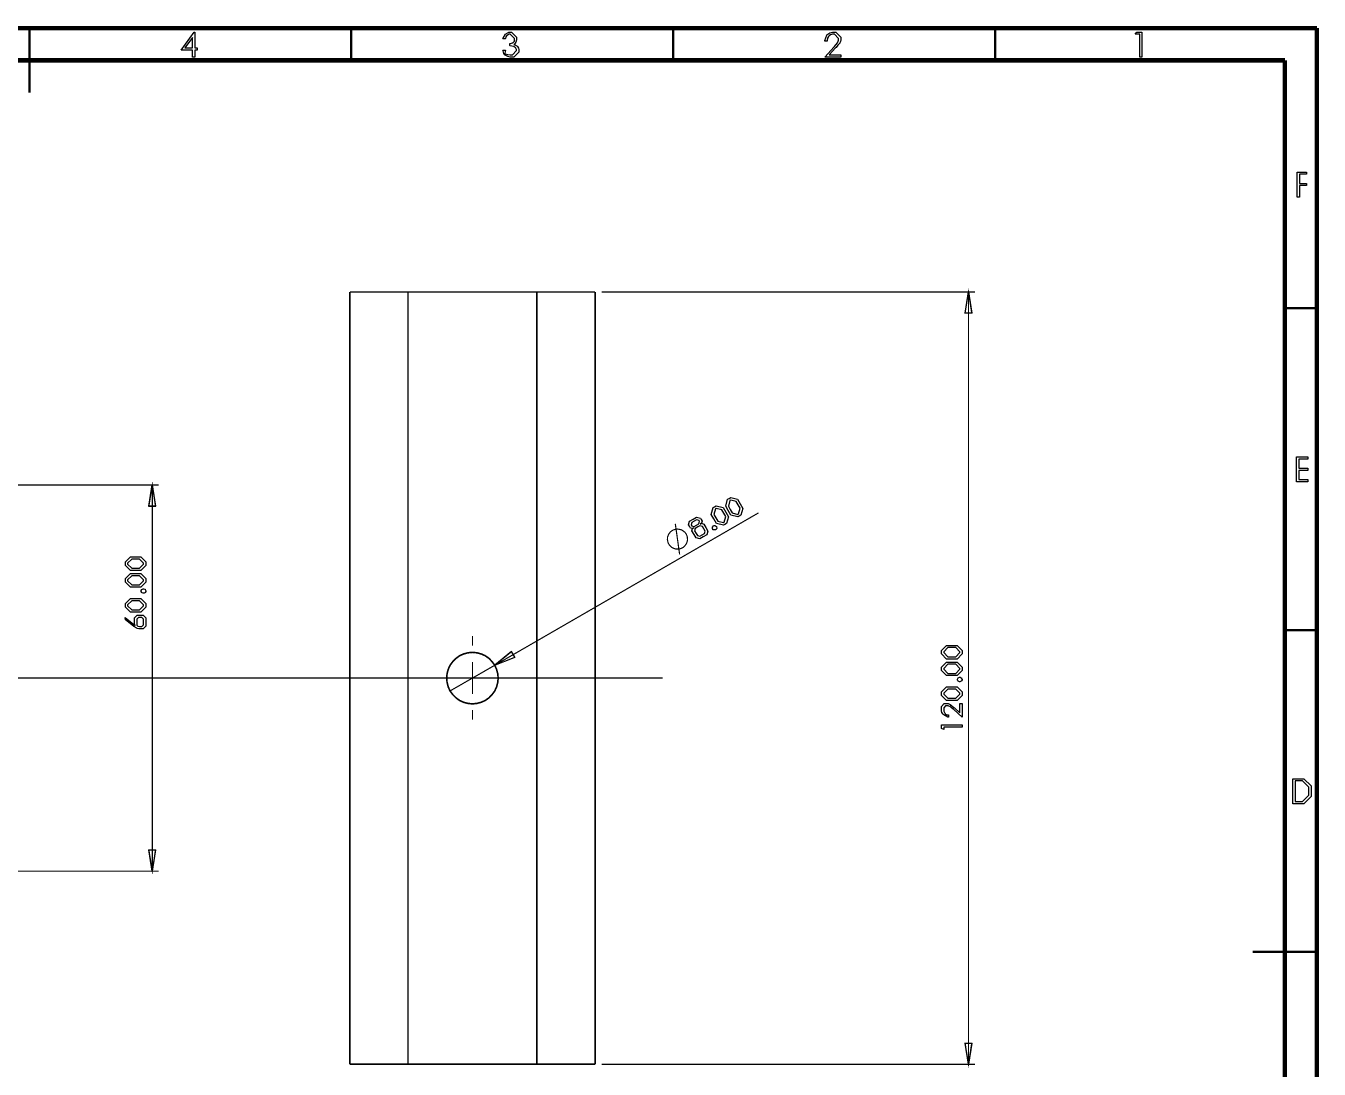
# Model space of a CAD drawing. Extents: x 0.6 to 16.4, y 0.2 to 11.5.
# Drawn here: x 8.44 to 16.35, y 5.13 to 11.51 of the extents above; entities that cross this region are included whole.
import ezdxf

# ---------------------------------------------------------------- set-up
doc = ezdxf.new("R2010")
doc.units = 0
doc.layers.get('0').update_dxf_attribs({"linetype": 'CONTINUOUS'})

msp = doc.modelspace()

# ---------------------------------------------------------------- linework, layer by layer
at = {"color": 254}
for points, const_width in [([(0.590278, 11.4958), (16.3375, 11.4958)], 0.027556), ([(8.46386, 11.4958), (8.46386, 11.1014)], 0.013778), ([(8.46386, 11.2986), (8.46386, 11.4958)], 0.013778), ([(10.432, 11.2986), (10.432, 11.4958)], 0.013778), ([(12.4014, 11.2986), (12.4014, 11.4958)], 0.013778), ([(14.3694, 11.2986), (14.3694, 11.4958)], 0.013778), ([(16.3375, 11.4958), (16.3375, 0.195856)], 0.027556), ([(0.786133, 11.2986), (16.1417, 11.2986)], 0.027556), ([(16.1417, 11.2986), (16.1417, 0.393067)], 0.027556), ([(16.1417, 9.78331), (16.3375, 9.78331)], 0.013778), ([(16.1417, 7.81392), (16.3375, 7.81392)], 0.013778), ([(12.3356, 7.52094), (1.97592, 7.52094)], 0.007083), ([(16.3375, 5.84581), (15.9444, 5.84581)], 0.013778), ([(16.1417, 5.84581), (16.3375, 5.84581)], 0.013778)]:
    msp.add_lwpolyline(points, dxfattribs=dict(at, const_width=const_width))
at = {"color": 0}
for points in [[(9.47194, 11.4718), (9.47478, 11.4718), (9.47478, 11.3746), (9.48867, 11.3746), (9.48867, 11.3607), (9.47478, 11.3607), (9.47478, 11.3191), (9.46089, 11.3191), (9.46089, 11.3607), (9.39144, 11.3607), (9.47194, 11.4718)], [(11.3739, 11.4302), (11.36, 11.4302), (11.3606, 11.4335), (11.3761, 11.4592), (11.3786, 11.461), (11.3807, 11.4626), (11.3967, 11.4718), (11.4021, 11.4718), (11.4127, 11.4718), (11.4433, 11.4413), (11.4433, 11.4297), (11.4433, 11.4246), (11.4391, 11.4093), (11.4294, 11.3986), (11.4266, 11.3965), (11.4276, 11.3952), (11.4361, 11.3907), (11.445, 11.3865), (11.4463, 11.3852), (11.4479, 11.3827), (11.454, 11.3729), (11.4572, 11.3646), (11.4572, 11.3618), (11.4572, 11.3497), (11.4266, 11.3191), (11.4077, 11.3191), (11.4032, 11.3191), (11.3896, 11.3217), (11.3783, 11.328), (11.3763, 11.3297), (11.374, 11.3306), (11.3657, 11.3415), (11.3606, 11.3574), (11.36, 11.3607), (11.3739, 11.3607), (11.3745, 11.3585), (11.3719, 11.3418), (11.3708, 11.3408), (11.3737, 11.3388), (11.3902, 11.3339), (11.4035, 11.333), (11.4079, 11.333), (11.4183, 11.333), (11.4433, 11.3579), (11.4433, 11.3607), (11.4433, 11.3642), (11.4393, 11.3735), (11.4385, 11.3746), (11.437, 11.3757), (11.4273, 11.3838), (11.4259, 11.3844), (11.4238, 11.3841), (11.4146, 11.3858), (11.4043, 11.3884), (11.4016, 11.3885), (11.4016, 11.4024), (11.4063, 11.4024), (11.4183, 11.4059), (11.4201, 11.4065), (11.4214, 11.4069), (11.4299, 11.4159), (11.4298, 11.4169), (11.4297, 11.418), (11.4294, 11.4276), (11.4294, 11.4308), (11.4294, 11.433), (11.4045, 11.458), (11.4023, 11.458), (11.3981, 11.458), (11.3867, 11.4528), (11.3856, 11.4517), (11.3834, 11.45), (11.3777, 11.4422), (11.3746, 11.4327), (11.3739, 11.4302)], [(13.3424, 11.4163), (13.3286, 11.4163), (13.3287, 11.4204), (13.3412, 11.4536), (13.3435, 11.4562), (13.3458, 11.4578), (13.3594, 11.4664), (13.3742, 11.4718), (13.3791, 11.4718), (13.3952, 11.4718), (13.4258, 11.4413), (13.4258, 11.4278), (13.4258, 11.4244), (13.424, 11.4142), (13.4201, 11.406), (13.4191, 11.4041), (13.4174, 11.4022), (13.4085, 11.3911), (13.3966, 11.3778), (13.3934, 11.3746), (13.3553, 11.333), (13.4258, 11.333), (13.4258, 11.3191), (13.3286, 11.3191), (13.3846, 11.3803), (13.3874, 11.3829), (13.4058, 11.4064), (13.4067, 11.4078), (13.4068, 11.4089), (13.4119, 11.4224), (13.4119, 11.4269), (13.4119, 11.433), (13.3869, 11.458), (13.3783, 11.458), (13.3746, 11.458), (13.3637, 11.4552), (13.3551, 11.4487), (13.3535, 11.4469), (13.351, 11.4449), (13.3445, 11.4335), (13.3427, 11.4196), (13.3424, 11.4163)], [(15.2369, 11.4718), (15.2679, 11.4718), (15.2679, 11.3191), (15.254, 11.3191), (15.254, 11.458), (15.2263, 11.458), (15.2369, 11.4718)], [(9.46089, 11.3746), (9.46089, 11.438), (9.4151, 11.3746), (9.46089, 11.3746)], [(16.2178, 10.6156), (16.2733, 10.6156), (16.2733, 10.6017), (16.2317, 10.6017), (16.2317, 10.5462), (16.2733, 10.5462), (16.2733, 10.5323), (16.2317, 10.5323), (16.2317, 10.4628), (16.2178, 10.4628), (16.2178, 10.6156)], [(16.2124, 8.87354), (16.2818, 8.87354), (16.2818, 8.85965), (16.2263, 8.85965), (16.2263, 8.8041), (16.2818, 8.8041), (16.2818, 8.79021), (16.2263, 8.79021), (16.2263, 8.73465), (16.2818, 8.73465), (16.2818, 8.72076), (16.2124, 8.72076), (16.2124, 8.87354)], [(16.1907, 6.75217), (16.1907, 6.90494), (16.2181, 6.90494), (16.2574, 6.90494), (16.3018, 6.86046), (16.3018, 6.82661), (16.3018, 6.79665), (16.2574, 6.75217), (16.2326, 6.75217), (16.1907, 6.75217)], [(16.2046, 6.76606), (16.2196, 6.76606), (16.249, 6.76606), (16.2879, 6.8049), (16.2879, 6.82661), (16.2879, 6.85221), (16.249, 6.89106), (16.2138, 6.89106), (16.2046, 6.89106), (16.2046, 6.76606)]]:
    msp.add_lwpolyline(points, close=True, dxfattribs=at)
for points, const_width in [([(10.4236, 9.88194), (10.4236, 5.15831)], 0.009847), ([(10.7792, 9.88194), (10.4236, 9.88194)], 0.009847), ([(10.7792, 9.88194), (10.7792, 5.15831)], 0.009847), ([(11.5667, 9.88194), (10.7792, 9.88194)], 0.009847), ([(11.5667, 5.15831), (11.5667, 9.88194)], 0.009847), ([(11.9236, 9.88194), (11.5667, 9.88194)], 0.009847), ([(11.9236, 5.15831), (11.9236, 9.88194)], 0.009847), ([(11.1738, 7.71783), (11.1738, 7.77686)], 0.007083), ([(11.1736, 7.52083), (11.1736, 7.61806)], 0.007083), ([(10.9769, 7.52094), (10.9179, 7.52094)], 0.007083), ([(11.1736, 7.52083), (11.075, 7.52083)], 0.007083), ([(11.1736, 7.52083), (11.1736, 7.42219)], 0.007083), ([(11.1736, 7.52083), (11.2708, 7.52083)], 0.007083), ([(11.3707, 7.52094), (11.4297, 7.52094)], 0.007083), ([(11.1738, 7.32411), (11.1738, 7.26503)], 0.007083), ([(10.4236, 5.15831), (10.7792, 5.15831)], 0.009847), ([(10.7792, 5.15831), (11.5667, 5.15831)], 0.009847), ([(11.5667, 5.15831), (11.9236, 5.15831)], 0.009847)]:
    msp.add_lwpolyline(points, dxfattribs=dict(at, const_width=const_width))
at = {"color": 9, "const_width": 0.007083}
for points in [[(14.2069, 9.88194), (14.2264, 9.75276), (14.1861, 9.75276), (14.2069, 9.88194)], [(9.21528, 8.70139), (9.23469, 8.57086), (9.19444, 8.57086), (9.21528, 8.70139)], [(12.4806, 8.40136), (12.4764, 8.40696), (12.4722, 8.41249), (12.4667, 8.41667), (12.4611, 8.42085), (12.4556, 8.42503), (12.4486, 8.42779), (12.4417, 8.42914), (12.4347, 8.43056), (12.4278, 8.43197), (12.4208, 8.43056), (12.4139, 8.43056), (12.407, 8.42779), (12.4014, 8.42637), (12.3944, 8.42219), (12.3889, 8.41808), (12.3834, 8.4139), (12.3792, 8.40831), (12.375, 8.40278), (12.3722, 8.39725), (12.3695, 8.39031), (12.3666, 8.38336), (12.3666, 8.37642), (12.3653, 8.36947), (12.3666, 8.36253), (12.3681, 8.35558), (12.3695, 8.34864), (12.3722, 8.34304), (12.3764, 8.3361), (12.3805, 8.33057), (12.3847, 8.32639), (12.3903, 8.32086), (12.3958, 8.31803), (12.4028, 8.31392), (12.4083, 8.3125), (12.4153, 8.30974), (12.4222, 8.30974), (12.4291, 8.30974), (12.4361, 8.30974), (12.443, 8.31108), (12.45, 8.31392), (12.4556, 8.31668), (12.4625, 8.31944), (12.468, 8.32497), (12.4722, 8.32915), (12.4764, 8.33475), (12.4806, 8.34028), (12.4833, 8.34722), (12.4861, 8.35417), (12.4875, 8.35969), (12.4889, 8.36664), (12.4875, 8.375), (12.4875, 8.38194), (12.4861, 8.38747), (12.4833, 8.39442), (12.4806, 8.40136)], [(11.3097, 7.59864), (11.432, 7.64725), (11.4125, 7.68197), (11.3097, 7.59864)], [(9.21528, 6.33886), (9.19444, 6.46946), (9.23469, 6.46946), (9.21528, 6.33886)], [(14.2069, 5.15831), (14.1861, 5.28749), (14.2264, 5.28749), (14.2069, 5.15831)]]:
    msp.add_lwpolyline(points, close=True, dxfattribs=at)
for points in [[(11.9625, 9.88194), (14.2458, 9.88194)], [(14.2069, 5.15831), (14.2069, 9.88194)], [(6.83333, 8.70139), (9.25418, 8.70139)], [(9.21528, 8.70139), (9.21528, 6.33886)], [(11.3097, 7.59864), (12.9222, 8.53054)], [(12.4403, 8.27636), (12.4139, 8.46386)], [(11.3097, 7.59864), (11.0361, 7.44168)], [(6.83333, 6.33886), (9.25418, 6.33886)], [(11.9625, 5.15831), (14.2458, 5.15831)]]:
    msp.add_lwpolyline(points, dxfattribs=at)
at = {"color": 9}
for points in [[(14.2069, 9.88194), (14.2264, 9.75276), (14.1861, 9.75276)], [(9.21528, 8.70139), (9.23469, 8.57086), (9.19444, 8.57086)], [(12.7381, 8.54438), (12.7223, 8.57215), (12.7333, 8.61404), (12.7425, 8.61925), (12.7524, 8.62511), (12.7945, 8.61382), (12.8104, 8.58604), (12.8264, 8.55849), (12.8149, 8.51682), (12.805, 8.51096), (12.7958, 8.50575), (12.7542, 8.51682), (12.7381, 8.54438)], [(12.65, 8.49349), (12.6341, 8.52126), (12.6452, 8.56315), (12.6543, 8.56836), (12.6643, 8.57422), (12.7064, 8.56293), (12.7222, 8.53515), (12.7383, 8.5076), (12.7268, 8.46593), (12.7168, 8.46007), (12.7077, 8.45486), (12.666, 8.46593), (12.65, 8.49349)], [(12.6619, 8.50043), (12.6738, 8.48004), (12.7079, 8.47092), (12.7101, 8.47222), (12.7129, 8.47374), (12.722, 8.50782), (12.7101, 8.52821), (12.6983, 8.54883), (12.6643, 8.55794), (12.6615, 8.55643), (12.6593, 8.55512), (12.6502, 8.52106), (12.6619, 8.50043)], [(12.7501, 8.55132), (12.762, 8.53093), (12.7961, 8.52181), (12.7982, 8.52311), (12.8011, 8.52463), (12.8102, 8.55871), (12.7982, 8.5791), (12.7865, 8.59972), (12.7524, 8.60883), (12.7496, 8.60732), (12.7474, 8.60601), (12.7383, 8.57194), (12.7501, 8.55132)], [(12.5666, 8.46251), (12.5742, 8.46685), (12.5881, 8.46251), (12.6002, 8.44125), (12.613, 8.41932), (12.6067, 8.39654), (12.5848, 8.38396), (12.5635, 8.37158), (12.5408, 8.37765), (12.5286, 8.39871), (12.5158, 8.42085), (12.5188, 8.43494), (12.5269, 8.43951), (12.5188, 8.43494), (12.506, 8.43778), (12.4997, 8.44863), (12.495, 8.45688), (12.501, 8.47988), (12.5232, 8.49268), (12.5442, 8.50483), (12.5672, 8.49854), (12.572, 8.49007), (12.5783, 8.47944), (12.5742, 8.46685), (12.5666, 8.46251)], [(12.5295, 8.48008), (12.5151, 8.47185), (12.511, 8.45665), (12.5121, 8.45469), (12.5138, 8.45187), (12.529, 8.44775), (12.5438, 8.45622), (12.5579, 8.46446), (12.562, 8.47965), (12.5603, 8.48247), (12.5592, 8.48443), (12.544, 8.48856), (12.5295, 8.48008)], [(12.5509, 8.4445), (12.536, 8.43582), (12.5318, 8.42062), (12.5408, 8.40522), (12.5486, 8.39176), (12.5638, 8.38764), (12.5781, 8.39589), (12.5926, 8.40435), (12.5967, 8.41954), (12.5883, 8.43408), (12.58, 8.4484), (12.5648, 8.45253), (12.5509, 8.4445)], [(12.6473, 8.45199), (12.6473, 8.45199), (12.6512, 8.45258), (12.6568, 8.45378), (12.6578, 8.4535), (12.6581, 8.45236), (12.6618, 8.4496), (12.6658, 8.44765), (12.6662, 8.44678), (12.6666, 8.44558), (12.6678, 8.43733), (12.6675, 8.43636), (12.6671, 8.43479), (12.6621, 8.42844), (12.6612, 8.4279), (12.6595, 8.42746), (12.6513, 8.42637), (12.6504, 8.4266), (12.649, 8.42611), (12.6439, 8.42736), (12.6426, 8.43212), (12.6421, 8.43289), (12.6412, 8.43338), (12.6404, 8.44265), (12.6406, 8.44353), (12.6406, 8.44433), (12.6465, 8.45156), (12.6473, 8.45199)], [(9.11301, 8.1779), (9.08111, 8.1779), (9.05051, 8.2085), (9.05051, 8.21892), (9.05051, 8.23062), (9.08111, 8.26124), (9.11301, 8.26124), (9.14492, 8.26124), (9.17551, 8.23062), (9.17551, 8.21892), (9.17551, 8.2085), (9.14492, 8.1779), (9.11301, 8.1779)], [(9.11301, 8.19179), (9.13667, 8.19179), (9.16163, 8.21674), (9.16163, 8.21935), (9.16163, 8.22239), (9.13667, 8.24735), (9.11301, 8.24735), (9.08936, 8.24735), (9.0644, 8.22239), (9.0644, 8.21935), (9.0644, 8.21674), (9.08936, 8.19179), (9.11301, 8.19179)], [(9.11301, 8.07611), (9.08111, 8.07611), (9.05051, 8.10672), (9.05051, 8.11714), (9.05051, 8.12885), (9.08111, 8.15944), (9.11301, 8.15944), (9.14492, 8.15944), (9.17551, 8.12885), (9.17551, 8.11714), (9.17551, 8.10672), (9.14492, 8.07611), (9.11301, 8.07611)], [(9.11301, 8.09), (9.13667, 8.09), (9.16163, 8.11496), (9.16163, 8.11757), (9.16163, 8.12061), (9.13667, 8.14556), (9.11301, 8.14556), (9.08936, 8.14556), (9.0644, 8.12061), (9.0644, 8.11757), (9.0644, 8.11496), (9.08936, 8.09), (9.11301, 8.09)], [(9.11301, 7.92344), (9.08111, 7.92344), (9.05051, 7.95404), (9.05051, 7.96446), (9.05051, 7.97618), (9.08111, 8.00678), (9.11301, 8.00678), (9.14492, 8.00678), (9.17551, 7.97618), (9.17551, 7.96446), (9.17551, 7.95404), (9.14492, 7.92344), (9.11301, 7.92344)], [(9.11301, 7.93733), (9.13667, 7.93733), (9.16163, 7.96229), (9.16163, 7.9649), (9.16163, 7.96793), (9.13667, 7.99289), (9.11301, 7.99289), (9.08936, 7.99289), (9.0644, 7.96793), (9.0644, 7.9649), (9.0644, 7.96229), (9.08936, 7.93733), (9.11301, 7.93733)], [(9.14774, 8.053), (9.14774, 8.05544), (9.15115, 8.06213), (9.15186, 8.06278), (9.15213, 8.06267), (9.15924, 8.06689), (9.16163, 8.06689), (9.16407, 8.06689), (9.17068, 8.06347), (9.17139, 8.06278), (9.17128, 8.06147), (9.17324, 8.05718), (9.17551, 8.0541), (9.17551, 8.053), (9.17551, 8.05051), (9.17204, 8.04372), (9.17139, 8.04303), (9.16997, 8.04215), (9.16569, 8.03961), (9.1626, 8.03911), (9.16163, 8.03911), (9.15918, 8.03911), (9.1525, 8.04238), (9.15186, 8.04303), (9.15082, 8.0434), (9.14774, 8.05063), (9.14774, 8.053)], [(9.05051, 7.87722), (9.04986, 7.89154), (9.11128, 7.84272), (9.10997, 7.84332), (9.10672, 7.84907), (9.10607, 7.85558), (9.10607, 7.85769), (9.10607, 7.88829), (9.12278, 7.905), (9.14014, 7.905), (9.15881, 7.905), (9.17551, 7.88829), (9.17551, 7.86268), (9.17551, 7.83837), (9.15881, 7.82167), (9.13753, 7.82167), (9.13351, 7.82167), (9.12289, 7.82437), (9.12147, 7.82493), (9.1199, 7.82525), (9.10325, 7.83544), (9.10129, 7.83686), (9.05051, 7.87722)], [(9.11996, 7.85618), (9.11996, 7.85308), (9.12147, 7.84369), (9.125, 7.83914), (9.12603, 7.8386), (9.12651, 7.83783), (9.13721, 7.83556), (9.14079, 7.83556), (9.15056, 7.83556), (9.16163, 7.84662), (9.16163, 7.86333), (9.16163, 7.88004), (9.15056, 7.89111), (9.14079, 7.89111), (9.13103, 7.89111), (9.11996, 7.88004), (9.11996, 7.85618)], [(11.3097, 7.59864), (11.432, 7.64725), (11.4125, 7.68197)], [(14.1049, 7.63704), (14.0729, 7.63704), (14.0424, 7.66764), (14.0424, 7.67806), (14.0424, 7.68978), (14.0729, 7.72038), (14.1049, 7.72038), (14.1367, 7.72038), (14.1674, 7.68978), (14.1674, 7.67806), (14.1674, 7.66764), (14.1367, 7.63704), (14.1049, 7.63704)], [(14.1049, 7.65093), (14.1285, 7.65093), (14.1535, 7.67589), (14.1535, 7.6785), (14.1535, 7.68153), (14.1285, 7.70649), (14.1049, 7.70649), (14.0811, 7.70649), (14.0562, 7.68153), (14.0562, 7.6785), (14.0562, 7.67589), (14.0811, 7.65093), (14.1049, 7.65093)], [(14.1049, 7.53526), (14.0729, 7.53526), (14.0424, 7.56586), (14.0424, 7.57628), (14.0424, 7.588), (14.0729, 7.6186), (14.1049, 7.6186), (14.1367, 7.6186), (14.1674, 7.588), (14.1674, 7.57628), (14.1674, 7.56586), (14.1367, 7.53526), (14.1049, 7.53526)], [(14.1049, 7.54915), (14.1285, 7.54915), (14.1535, 7.57411), (14.1535, 7.57671), (14.1535, 7.57975), (14.1285, 7.60471), (14.1049, 7.60471), (14.0811, 7.60471), (14.0562, 7.57975), (14.0562, 7.57671), (14.0562, 7.57411), (14.0811, 7.54915), (14.1049, 7.54915)], [(14.1396, 7.51215), (14.1396, 7.5146), (14.1429, 7.52126), (14.1436, 7.52192), (14.1439, 7.52181), (14.1511, 7.52604), (14.1535, 7.52604), (14.1558, 7.52604), (14.1625, 7.52263), (14.1632, 7.52192), (14.1631, 7.52061), (14.165, 7.51633), (14.1674, 7.51324), (14.1674, 7.51215), (14.1674, 7.50965), (14.1639, 7.50287), (14.1632, 7.50217), (14.1618, 7.50131), (14.1575, 7.49875), (14.1544, 7.49826), (14.1535, 7.49826), (14.151, 7.49826), (14.1443, 7.50151), (14.1436, 7.50217), (14.1426, 7.50256), (14.1396, 7.50976), (14.1396, 7.51215)], [(14.1049, 7.3826), (14.0729, 7.3826), (14.0424, 7.41319), (14.0424, 7.42361), (14.0424, 7.43533), (14.0729, 7.46593), (14.1049, 7.46593), (14.1367, 7.46593), (14.1674, 7.43533), (14.1674, 7.42361), (14.1674, 7.41319), (14.1367, 7.3826), (14.1049, 7.3826)], [(14.1049, 7.39649), (14.1285, 7.39649), (14.1535, 7.42144), (14.1535, 7.42404), (14.1535, 7.42708), (14.1285, 7.45204), (14.1049, 7.45204), (14.0811, 7.45204), (14.0562, 7.42708), (14.0562, 7.42404), (14.0562, 7.42144), (14.0811, 7.39649), (14.1049, 7.39649)], [(14.084, 7.29471), (14.084, 7.28082), (14.081, 7.28147), (14.056, 7.29503), (14.054, 7.2971), (14.0511, 7.29899), (14.0438, 7.30974), (14.0424, 7.32047), (14.0424, 7.324), (14.0424, 7.34744), (14.059, 7.36415), (14.0779, 7.36415), (14.0826, 7.36415), (14.0953, 7.35965), (14.0968, 7.35872), (14.0972, 7.35715), (14.1054, 7.34972), (14.1181, 7.34028), (14.1207, 7.33768), (14.1535, 7.30751), (14.1535, 7.36415), (14.1674, 7.36415), (14.1674, 7.28082), (14.1165, 7.32747), (14.1138, 7.32949), (14.1033, 7.33865), (14.0963, 7.34526), (14.095, 7.34592), (14.0929, 7.34586), (14.0864, 7.34799), (14.0818, 7.35026), (14.0803, 7.35026), (14.0672, 7.35026), (14.0562, 7.33919), (14.0562, 7.32335), (14.0562, 7.31842), (14.0624, 7.30496), (14.0636, 7.3036), (14.0642, 7.3016), (14.0714, 7.29639), (14.0818, 7.29492), (14.084, 7.29471)], [(14.0424, 7.21203), (14.0424, 7.2346), (14.1674, 7.2346), (14.1674, 7.22071), (14.0562, 7.22071), (14.0562, 7.20682), (14.0424, 7.21203)], [(9.21528, 6.33886), (9.19444, 6.46946), (9.23469, 6.46946)], [(14.2069, 5.15831), (14.1861, 5.28749), (14.2264, 5.28749)]]:
    msp.add_lwpolyline(points, close=True, dxfattribs=at)
at = {"color": 0, "const_width": 0.009847}
msp.add_lwpolyline([(11.3306, 7.52083), (11.3278, 7.54719), (11.3209, 7.57363), (11.3097, 7.59864), (11.2931, 7.62082), (11.275, 7.64031), (11.2514, 7.65696), (11.2264, 7.66808), (11.2, 7.67503), (11.1736, 7.67779), (11.1458, 7.67503), (11.1195, 7.66808), (11.0945, 7.65696), (11.0722, 7.64031), (11.0528, 7.62082), (11.0361, 7.59864), (11.025, 7.57363), (11.0181, 7.54719), (11.0153, 7.52083), (11.0181, 7.49306), (11.025, 7.46669), (11.0361, 7.44168), (11.0528, 7.41943), (11.0722, 7.40001), (11.0945, 7.38336), (11.1195, 7.37224), (11.1458, 7.36529), (11.1736, 7.36253), (11.2, 7.36529), (11.2264, 7.37224), (11.2514, 7.38336), (11.275, 7.40001), (11.2931, 7.41943), (11.3097, 7.44168), (11.3209, 7.46669), (11.3278, 7.49306), (11.3306, 7.52083)], close=True, dxfattribs=at)

doc.saveas('drawing.dxf')
